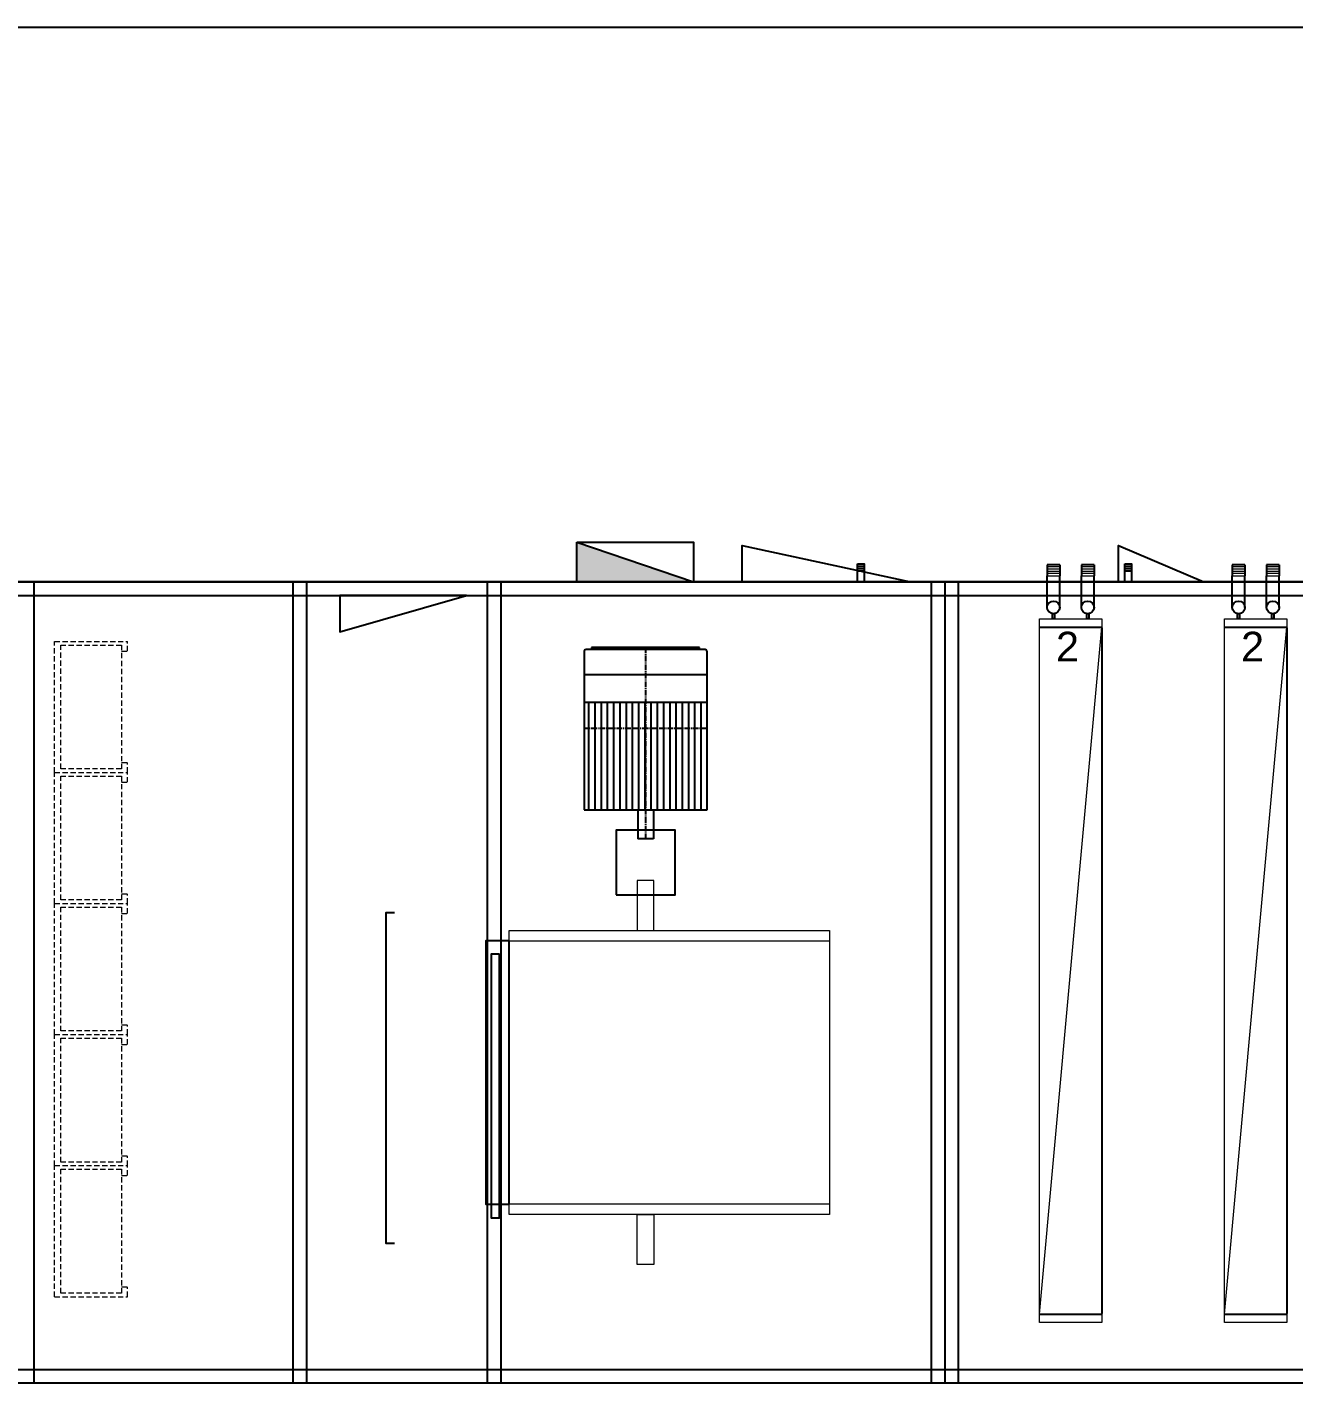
# Model space of a CAD drawing. Header units: millimetres. Extents: x 1188965 to 1321470, y -617248 to -452266.
# Drawn here: x 1301710 to 1305974, y -534240 to -529678 of the extents above; entities that cross this region are included whole.
import ezdxf

# ---------------------------------------------------------------- set-up
doc = ezdxf.new("R2010")
doc.units = ezdxf.units.MM
doc.linetypes.add('CENTER2', pattern=[28.575, 19.05, -3.175, 3.175, -3.175])
doc.linetypes.add('DASHEDX2', pattern=[38.1, 25.4, -12.7])
doc.layers.get('0').update_dxf_attribs({"color": 2})
doc.layers.add('000_CTCI_CR', color=170, linetype='Continuous')
doc.layers.add('200', color=7, linetype='Continuous')
doc.layers.add('1co fi', color=2, linetype='Continuous', lineweight=13)
doc.layers.add('2 fan  m', color=6, linetype='Continuous', lineweight=9)
doc.styles.add('CHINA', font='simplex.shx', dxfattribs={"bigfont": 'chineset.shx'})
doc.dimstyles.new('ISO-25', dxfattribs={"dimtxt": 2.5, "dimasz": 2.5, "dimexe": 1.25, "dimexo": 0.625, "dimtad": 1, "dimtxsty": 'Standard', "dimcen": 2.5, "dimadec": 0, "dimazin": 0, "dimtfac": 1, "dimtmove": 0, "dimatfit": 3, "dimfxl": 1, "dimarcsym": 0})

# ---------------------------------------------------------------- blocks, each defined once
blk = doc.blocks.new('HE')
at = {"layer": '1co fi', "color": 252, "linetype": 'DASHEDX2'}
for p, q in [((23070.8, 10211.6), (23420.8, 10211.6)), ((23070.8, 10211.6), (23070.8, 9581.6)), ((23099.8, 10194.1), (23099.8, 9599.1)), ((23391.8, 10194.1), (23099.8, 10194.1)), ((23391.8, 9599.1), (23391.8, 10194.1)), ((23420.8, 10211.6), (23420.8, 10164.2)), ((23391.8, 10164.2), (23420.8, 10164.2)), ((23070.8, 9581.6), (23420.8, 9581.6)), ((23070.8, 9581.6), (23420.8, 9581.6)), ((23099.8, 9599.1), (23391.8, 9599.1)), ((23391.8, 9629), (23420.8, 9629)), ((23420.8, 9629), (23420.8, 9581.6))]:
    blk.add_line(p, q, dxfattribs=at)
blk = doc.blocks.new('final')
at = {"layer": '1co fi', "color": 252}
blk.add_blockref('HE', (-23420.8, -9581.6), dxfattribs=at)
blk = doc.blocks.new('*D775')
at = {"layer": '000_CTCI_CR', "color": 0, "lineweight": -2, "transparency": 16777216}
for p, q in [((1305741, -531697), (1305951.6, -531697)), ((1305950.4, -531699.5), (1305950.4, -534006.1)), ((1305741, -534008.6), (1305951.6, -534008.6))]:
    blk.add_line(p, q, dxfattribs=at)
at = {"layer": '000_CTCI_CR', "color": 0, "transparency": 16777216}
for points in [[(1305949.9, -531699.5), (1305950.8, -531699.5), (1305950.4, -531697)], [(1305949.9, -534006.1), (1305950.8, -534006.1), (1305950.4, -534008.6)]]:
    blk.add_solid(points, dxfattribs=at)
at = {"layer": 'Defpoints', "color": 0, "transparency": 16777216}
for p in [(1305740.4, -531697), (1305740.4, -534008.6), (1305950.4, -534008.6)]:
    blk.add_point(p, dxfattribs=at)
at = {"layer": '000_CTCI_CR', "color": 0, "transparency": 16777216, "insert": (1305948.9, -533658.5), "char_height": 2.5, "attachment_point": 5, "rotation": 90}
blk.add_mtext('{\\H0.6x;2311,63}', dxfattribs=at)
blk = doc.blocks.new('*D776')
at = {"layer": '000_CTCI_CR', "color": 0, "lineweight": -2, "transparency": 16777216}
for p, q in [((1305118, -531697), (1305328.6, -531697)), ((1305327.4, -531699.5), (1305327.4, -534006.1)), ((1305118, -534008.6), (1305328.6, -534008.6))]:
    blk.add_line(p, q, dxfattribs=at)
at = {"layer": '000_CTCI_CR', "color": 0, "transparency": 16777216}
for points in [[(1305326.9, -531699.5), (1305327.8, -531699.5), (1305327.4, -531697)], [(1305326.9, -534006.1), (1305327.8, -534006.1), (1305327.4, -534008.6)]]:
    blk.add_solid(points, dxfattribs=at)
at = {"layer": 'Defpoints', "color": 0, "transparency": 16777216}
for p in [(1305117.4, -531697), (1305117.4, -534008.6), (1305327.4, -534008.6)]:
    blk.add_point(p, dxfattribs=at)
at = {"layer": '000_CTCI_CR', "color": 0, "transparency": 16777216, "insert": (1305325.9, -533658.5), "char_height": 2.5, "attachment_point": 5, "rotation": 90}
blk.add_mtext('{\\H0.6x;2311,63}', dxfattribs=at)
blk = doc.blocks.new('A$C4E021A34')
at = {"layer": '2 fan  m', "color": 252}
for points in [[(616, 1606), (696, 1606), (696, 1846), (616, 1846)], [(0, 240), (1540, 240), (1540, 1606), (0, 1606)], [(0, 290), (1540, 290), (1540, 1556), (0, 1556)], [(616, 240), (696, 240), (696, 0), (616, 0)]]:
    blk.add_lwpolyline(points, close=True, dxfattribs=at)
blk = doc.blocks.new('A$C05B6578A')
at = {"color": 14}
for p, q in [((0, 34.8), (32.3, 34.8)), ((0, 23.2), (32.3, 23.2)), ((0, 11.6), (32.3, 11.6))]:
    blk.add_line(p, q, dxfattribs=at)
blk.add_lwpolyline([(0, 0), (32.3, 0), (32.3, 87.6), (0, 87.6)], close=True, dxfattribs=at)
blk = doc.blocks.new('A$C72C32AF2')
at = {"layer": '200', "color": 14, "rotation": 270}
blk.add_blockref('A$C05B6578A', (0, 32.3), dxfattribs=at)
blk = doc.blocks.new('A$C70347584')
at = {"color": 14, "ltscale": 3, "rotation": 90}
blk.add_blockref('A$C72C32AF2', (32.3, 0), dxfattribs=at)

msp = doc.modelspace()

# ---------------------------------------------------------------- hatches: boundary and pattern name
at = {"layer": '000_CTCI_CR'}
msp.add_hatch(color=3, dxfattribs=at).paths.add_polyline_path([(1303560.362, -531410.777), (1303953.15, -531545.027), (1303560.362, -531545.027)])

# ---------------------------------------------------------------- linework, layer by layer
at = {"layer": '000_CTCI_CR', "color": 3}
for p, q in [((1305185.895, -531486.999), (1305143.321, -531486.999)), ((1305143.321, -531486.999), (1305143.321, -531524.679)), ((1305185.895, -531486.999), (1305185.895, -531524.679)), ((1305301.395, -531486.999), (1305258.821, -531486.999)), ((1305258.821, -531486.999), (1305258.821, -531524.679)), ((1305301.395, -531486.999), (1305301.395, -531524.679)), ((1305808.895, -531486.999), (1305766.321, -531486.999)), ((1305766.321, -531486.999), (1305766.321, -531524.679)), ((1305808.895, -531486.999), (1305808.895, -531524.679)), ((1305924.395, -531486.999), (1305881.821, -531486.999)), ((1305881.821, -531486.999), (1305881.821, -531524.679)), ((1305924.395, -531486.999), (1305924.395, -531524.679)), ((1298444.4, -531545.027), (1307833.446, -531545.027)), ((1301732.418, -531545.027), (1301732.418, -534240.027)), ((1302604.221, -531545.027), (1302604.221, -534240.027)), ((1302604.221, -531545.027), (1302604.221, -534240.027)), ((1302649.721, -531545.027), (1302649.721, -534240.027)), ((1302649.721, -531545.027), (1302649.721, -534240.027)), ((1303258.858, -531545.027), (1303258.858, -534240.027)), ((1303304.358, -531545.027), (1303304.358, -534240.027)), ((1304753.358, -531545.027), (1304753.358, -534240.027)), ((1304798.858, -531545.027), (1304798.858, -534240.027)), ((1304844.358, -531545.027), (1304844.358, -534240.027)), ((1305143.321, -531630.786), (1305143.321, -531524.679)), ((1305185.895, -531630.786), (1305185.895, -531524.679)), ((1305258.821, -531630.786), (1305258.821, -531524.679)), ((1305301.395, -531630.786), (1305301.395, -531524.679)), ((1305766.321, -531630.786), (1305766.321, -531524.679)), ((1305808.895, -531630.786), (1305808.895, -531524.679)), ((1305881.821, -531630.786), (1305881.821, -531524.679)), ((1305924.395, -531630.786), (1305924.395, -531524.679)), ((1298444.4, -531590.527), (1307833.446, -531590.527)), ((1302649.721, -531590.527), (1302649.721, -534240.027)), ((1303304.358, -531590.527), (1303304.358, -534240.027)), ((1303584.358, -531779.527), (1303584.358, -532311.527)), ((1303991.758, -531772.527), (1303591.358, -531772.527)), ((1303609.838, -531765.527), (1303609.838, -531772.527)), ((1303973.278, -531765.527), (1303609.838, -531765.527)), ((1303973.278, -531772.527), (1303973.278, -531765.527)), ((1303998.758, -532311.527), (1303998.758, -531779.527)), ((1303998.758, -531857.927), (1303584.358, -531857.927)), ((1303998.758, -531950.327), (1303584.358, -531950.327)), ((1303599.758, -531950.327), (1303599.758, -532311.527)), ((1303620.758, -531950.327), (1303620.758, -532311.527)), ((1303641.758, -531950.327), (1303641.758, -532311.527)), ((1303662.758, -531950.327), (1303662.758, -532311.527)), ((1303683.758, -531950.327), (1303683.758, -532311.527)), ((1303704.758, -531950.327), (1303704.758, -532311.527)), ((1303725.758, -531950.327), (1303725.758, -532311.527)), ((1303746.758, -531950.327), (1303746.758, -532311.527)), ((1303767.758, -531950.327), (1303767.758, -532311.527)), ((1303788.758, -531950.327), (1303788.758, -532311.527)), ((1303809.758, -531950.327), (1303809.758, -532311.527)), ((1303830.758, -531950.327), (1303830.758, -532311.527)), ((1303851.758, -531950.327), (1303851.758, -532311.527)), ((1303872.758, -531950.327), (1303872.758, -532311.527)), ((1303893.758, -531950.327), (1303893.758, -532311.527)), ((1303914.758, -531950.327), (1303914.758, -532311.527)), ((1303935.758, -531950.327), (1303935.758, -532311.527)), ((1303956.758, -531950.327), (1303956.758, -532311.527)), ((1303977.758, -531950.327), (1303977.758, -532311.527)), ((1303584.358, -532311.527), (1303998.758, -532311.527)), ((1303764.958, -532311.527), (1303764.958, -532409.527)), ((1303818.158, -532311.527), (1303818.158, -532409.527)), ((1303818.158, -532409.527), (1303764.958, -532409.527)), ((1298489.9, -534194.527), (1307787.946, -534194.527)), ((1298444.4, -534240.027), (1307787.946, -534240.027))]:
    msp.add_line(p, q, dxfattribs=at)
at = {"layer": '000_CTCI_CR', "color": 3, "lineweight": 13}
for p, q in [((1305185.895, -531494.535), (1305143.321, -531494.535)), ((1305185.895, -531502.071), (1305143.321, -531502.071)), ((1305301.395, -531494.535), (1305258.821, -531494.535)), ((1305301.395, -531502.071), (1305258.821, -531502.071)), ((1305808.895, -531494.535), (1305766.321, -531494.535)), ((1305808.895, -531502.071), (1305766.321, -531502.071)), ((1305924.395, -531494.535), (1305881.821, -531494.535)), ((1305924.395, -531502.071), (1305881.821, -531502.071)), ((1305185.895, -531509.607), (1305143.321, -531509.607)), ((1305185.895, -531517.143), (1305143.321, -531517.143)), ((1305143.321, -531524.679), (1305185.895, -531524.679)), ((1305301.395, -531509.607), (1305258.821, -531509.607)), ((1305301.395, -531517.143), (1305258.821, -531517.143)), ((1305258.821, -531524.679), (1305301.395, -531524.679)), ((1305808.895, -531509.607), (1305766.321, -531509.607)), ((1305808.895, -531517.143), (1305766.321, -531517.143)), ((1305766.321, -531524.679), (1305808.895, -531524.679)), ((1305924.395, -531509.607), (1305881.821, -531509.607)), ((1305924.395, -531517.143), (1305881.821, -531517.143)), ((1305881.821, -531524.679), (1305924.395, -531524.679))]:
    msp.add_line(p, q, dxfattribs=at)
at = {"layer": '000_CTCI_CR', "color": 3, "lineweight": 15}
for p, q in [((1305117.358, -531696.999), (1305327.358, -531696.999)), ((1305117.358, -534008.626), (1305327.358, -531696.999)), ((1305740.358, -531696.999), (1305950.358, -531696.999)), ((1305740.358, -534008.626), (1305950.358, -531696.999))]:
    msp.add_line(p, q, dxfattribs=at)
at = {"layer": '000_CTCI_CR', "color": 3, "linetype": 'CENTER2'}
for p, q in [((1303791.558, -531765.527), (1303791.558, -532409.527)), ((1303998.758, -532038.527), (1303584.358, -532038.527))]:
    msp.add_line(p, q, dxfattribs=at)
at = {"layer": '000_CTCI_CR', "color": 252}
msp.add_lwpolyline([(1298444.4, -531545.027), (1298444.4, -529678.12), (1307833.446, -529678.12), (1307833.446, -531545.027)], close=True, dxfattribs=at)
at = {"layer": '000_CTCI_CR', "color": 3}
for points in [[(1303560.362, -531410.777), (1303953.15, -531410.777), (1303953.15, -531545.027), (1303560.362, -531545.027)], [(1303560.362, -531410.777), (1303953.15, -531545.027), (1303953.15, -531545.027), (1303560.362, -531545.027)], [(1304116.358, -531545.027), (1304116.358, -531422.933), (1304683.358, -531545.027)], [(1305383.358, -531545.027), (1305383.358, -531422.933), (1305670.358, -531545.027)], [(1302761.858, -531590.527), (1302761.858, -531712.621), (1303188.858, -531590.527)], [(1303332.358, -532752.527), (1303253.958, -532752.527), (1303253.958, -533638.727), (1303332.358, -533638.727)], [(1303299.458, -532798.027), (1303271.458, -532798.027), (1303271.458, -533684.227), (1303299.458, -533684.227)]]:
    msp.add_lwpolyline(points, close=True, dxfattribs=at)
at = {"layer": '000_CTCI_CR', "color": 3, "lineweight": 15}
for points in [[(1305117.358, -531668.999), (1305327.358, -531668.999), (1305327.358, -534036.626), (1305117.358, -534036.626)], [(1305740.358, -531668.999), (1305950.358, -531668.999), (1305950.358, -534036.626), (1305740.358, -534036.626)]]:
    msp.add_lwpolyline(points, close=True, dxfattribs=at)
at = {"layer": '000_CTCI_CR', "color": 3}
for points in [[(1305168.196, -531651.769), (1305168.196, -531668.999), (1305161.021, -531668.999), (1305161.021, -531651.769)], [(1305283.696, -531651.769), (1305283.696, -531668.999), (1305276.521, -531668.999), (1305276.521, -531651.769)], [(1305791.196, -531651.769), (1305791.196, -531668.999), (1305784.021, -531668.999), (1305784.021, -531651.769)], [(1305906.696, -531651.769), (1305906.696, -531668.999), (1305899.521, -531668.999), (1305899.521, -531651.769)], [(1302946.119, -533770.952), (1302918.119, -533770.952), (1302918.119, -532656.84), (1302946.119, -532656.84)]]:
    msp.add_lwpolyline(points, dxfattribs=at)
at = {"layer": '000_CTCI_CR', "color": 3, "ltscale": 3}
msp.add_lwpolyline([(1303692.054, -532598.201), (1303891.062, -532598.201), (1303891.062, -532379.863), (1303692.054, -532379.863)], close=True, dxfattribs=at)
at = {"layer": '000_CTCI_CR', "color": 3}
for centre in [(1305164.608, -531630.786), (1305280.108, -531630.786), (1305787.608, -531630.786), (1305903.108, -531630.786)]:
    msp.add_circle(centre, 21.287, dxfattribs=at)
for centre, start, end in [((1303591.358, -531779.527), 90, 180), ((1303991.758, -531779.527), 0, 90)]:
    msp.add_arc(centre, 7, start, end, dxfattribs=at)

# ---------------------------------------------------------------- block references
at = {"layer": '000_CTCI_CR', "color": 3, "ltscale": 3, "xscale": -0.7, "yscale": 0.7, "zscale": 0.7, "rotation": 180}
for p in [(1304505.115, -531483.69), (1305405.02, -531483.69)]:
    msp.add_blockref('A$C70347584', p, dxfattribs=at)
at = {"layer": '000_CTCI_CR', "color": 3, "xscale": -0.7, "yscale": 0.7, "zscale": 0.7, "rotation": 180}
for name, p in [('final', (1302047.418, -531745.087)), ('final', (1302047.418, -532186.087)), ('A$C4E021A34', (1303332.358, -532549.527)), ('final', (1302047.418, -532627.087)), ('final', (1302047.418, -533068.087)), ('final', (1302047.418, -533509.087))]:
    msp.add_blockref(name, p, dxfattribs=at)

# ---------------------------------------------------------------- texts
at = {"layer": '000_CTCI_CR', "color": 3, "lineweight": 15, "char_height": 99.792, "width": 108.18103, "attachment_point": 3, "style": 'CHINA'}
for insert in [(1305250.603, -531712.619), (1305873.603, -531712.619)]:
    msp.add_mtext('{\\fArial|b0|i0|c0|p34;2}', dxfattribs=dict(at, insert=insert))

# ---------------------------------------------------------------- dimensions: what is measured, and where the dimension line sits
at = {"layer": '000_CTCI_CR', "color": 3}
for base, p1, p2, picture, middle in [((1305327.358, -534008.626), (1305117.358, -531696.999), (1305117.358, -534008.626), '*D776', (1305327.358, -533658.512)), ((1305950.358, -534008.626), (1305740.358, -531696.999), (1305740.358, -534008.626), '*D775', (1305950.358, -533658.512))]:
    dim = msp.add_linear_dim(base=base, p1=p1, p2=p2, angle=270, text='{\\H0.6x;<>}', dimstyle='ISO-25', override={"dimfxl": 0.18}, dxfattribs=at)
    dim.commit()
    dim.dimension.update_dxf_attribs({"geometry": picture, "text_midpoint": middle, "dimtype": 160})

doc.saveas('drawing.dxf')
